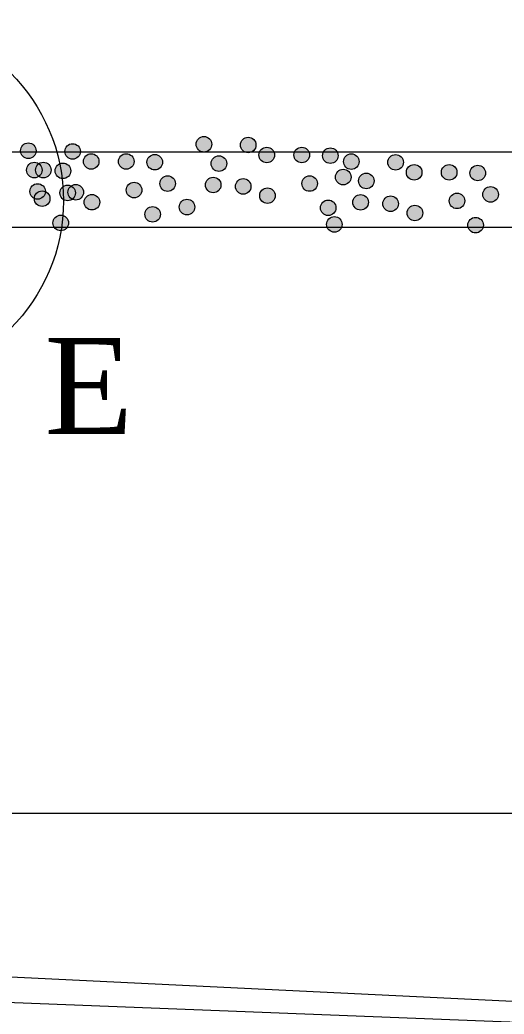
# Model space of a CAD drawing. Header units: centimetres. Extents: x 405464 to 563355, y 50011 to 66875.
# Drawn here: x 554899.6 to 554974.8, y 51393.8 to 51548.2 of the extents above; entities that cross this region are included whole.
import ezdxf

# ---------------------------------------------------------------- set-up
doc = ezdxf.new("R2010")
doc.units = ezdxf.units.CM
doc.layers.add('0-KRCN-SHT-DETAY-20', color=41, linetype='Continuous', lineweight=20)
doc.layers.add('0-KRCN-SHT-DETAY-ÇERÇEVE', color=71, linetype='Continuous', lineweight=40)
doc.styles.add('YAZI', font='times.ttf')

# ---------------------------------------------------------------- blocks, each defined once
blk = doc.blocks.new('G$C4C2874E9')
at = {"layer": '0-KRCN-SHT-DETAY-20'}
h = blk.add_hatch(color=256, dxfattribs=at)
edge = h.paths.add_edge_path()
edge.add_arc((140.469, -890.787), 0.605, 0, 360)
h = blk.add_hatch(color=256, dxfattribs=at)
edge = h.paths.add_edge_path()
edge.add_arc((143.909, -890.842), 0.605, 0, 360)
h = blk.add_hatch(color=256, dxfattribs=at)
edge = h.paths.add_edge_path()
edge.add_arc((154.108, -890.282), 0.605, 0, 360)
h = blk.add_hatch(color=256, dxfattribs=at)
edge = h.paths.add_edge_path()
edge.add_arc((157.549, -890.338), 0.605, 0, 360)
h = blk.add_hatch(color=256, dxfattribs=at)
edge = h.paths.add_edge_path()
edge.add_arc((145.352, -891.619), 0.605, 0, 360)
h = blk.add_hatch(color=256, dxfattribs=at)
edge = h.paths.add_edge_path()
edge.add_arc((148.072, -891.619), 0.605, 0, 360)
h = blk.add_hatch(color=256, dxfattribs=at)
edge = h.paths.add_edge_path()
edge.add_arc((158.992, -891.114), 0.605, 0, 360)
h = blk.add_hatch(color=256, dxfattribs=at)
edge = h.paths.add_edge_path()
edge.add_arc((161.711, -891.114), 0.605, 0, 360)
h = blk.add_hatch(color=256, dxfattribs=at)
edge = h.paths.add_edge_path()
edge.add_arc((163.931, -891.169), 0.605, 0, 360)
h = blk.add_hatch(color=256, dxfattribs=at)
edge = h.paths.add_edge_path()
edge.add_arc((165.559, -891.628), 0.605, 0, 360)
h = blk.add_hatch(color=256, dxfattribs=at)
edge = h.paths.add_edge_path()
edge.add_arc((140.932, -892.289), 0.605, 0, 360)
h = blk.add_hatch(color=256, dxfattribs=at)
edge = h.paths.add_edge_path()
edge.add_arc((141.634, -892.284), 0.605, 0, 360)
h = blk.add_hatch(color=256, dxfattribs=at)
edge = h.paths.add_edge_path()
edge.add_arc((143.152, -892.345), 0.605, 0, 360)
h = blk.add_hatch(color=256, dxfattribs=at)
edge = h.paths.add_edge_path()
edge.add_arc((150.291, -891.674), 0.605, 0, 360)
h = blk.add_hatch(color=256, dxfattribs=at)
edge = h.paths.add_edge_path()
edge.add_arc((155.274, -891.779), 0.605, 0, 360)
h = blk.add_hatch(color=256, dxfattribs=at)
edge = h.paths.add_edge_path()
edge.add_arc((168.999, -891.684), 0.605, 0, 360)
h = blk.add_hatch(color=256, dxfattribs=at)
edge = h.paths.add_edge_path()
edge.add_arc((164.93, -892.833), 0.605, 0, 360)
h = blk.add_hatch(color=256, dxfattribs=at)
edge = h.paths.add_edge_path()
edge.add_arc((166.724, -893.126), 0.605, 0, 360)
h = blk.add_hatch(color=256, dxfattribs=at)
edge = h.paths.add_edge_path()
edge.add_arc((170.442, -892.46), 0.605, 0, 360)
h = blk.add_hatch(color=256, dxfattribs=at)
edge = h.paths.add_edge_path()
edge.add_arc((173.162, -892.46), 0.605, 0, 360)
h = blk.add_hatch(color=256, dxfattribs=at)
edge = h.paths.add_edge_path()
edge.add_arc((175.381, -892.516), 0.605, 0, 360)
h = blk.add_hatch(color=256, dxfattribs=at)
edge = h.paths.add_edge_path()
edge.add_arc((141.19, -893.948), 0.605, 0, 360)
h = blk.add_hatch(color=256, dxfattribs=at)
edge = h.paths.add_edge_path()
edge.add_arc((148.682, -893.837), 0.605, 0, 360)
h = blk.add_hatch(color=256, dxfattribs=at)
edge = h.paths.add_edge_path()
edge.add_arc((151.29, -893.338), 0.605, 0, 360)
h = blk.add_hatch(color=256, dxfattribs=at)
edge = h.paths.add_edge_path()
edge.add_arc((154.83, -893.443), 0.605, 0, 360)
h = blk.add_hatch(color=256, dxfattribs=at)
edge = h.paths.add_edge_path()
edge.add_arc((157.16, -893.554), 0.605, 0, 360)
h = blk.add_hatch(color=256, dxfattribs=at)
edge = h.paths.add_edge_path()
edge.add_arc((162.322, -893.332), 0.605, 0, 360)
h = blk.add_hatch(color=256, dxfattribs=at)
edge = h.paths.add_edge_path()
edge.add_arc((141.542, -894.507), 0.605, 0, 360)
h = blk.add_hatch(color=256, dxfattribs=at)
edge = h.paths.add_edge_path()
edge.add_arc((143.521, -894.059), 0.605, 0, 360)
h = blk.add_hatch(color=256, dxfattribs=at)
edge = h.paths.add_edge_path()
edge.add_arc((144.151, -894.008), 0.605, 0, 360)
h = blk.add_hatch(color=256, dxfattribs=at)
edge = h.paths.add_edge_path()
edge.add_arc((159.047, -894.275), 0.605, 0, 360)
h = blk.add_hatch(color=256, dxfattribs=at)
edge = h.paths.add_edge_path()
edge.add_arc((173.772, -894.678), 0.605, 0, 360)
h = blk.add_hatch(color=256, dxfattribs=at)
edge = h.paths.add_edge_path()
edge.add_arc((176.38, -894.179), 0.605, 0, 360)
h = blk.add_hatch(color=256, dxfattribs=at)
edge = h.paths.add_edge_path()
edge.add_arc((145.408, -894.78), 0.605, 0, 360)
h = blk.add_hatch(color=256, dxfattribs=at)
edge = h.paths.add_edge_path()
edge.add_arc((152.793, -895.158), 0.605, 0, 360)
h = blk.add_hatch(color=256, dxfattribs=at)
edge = h.paths.add_edge_path()
edge.add_arc((163.764, -895.217), 0.605, 0, 360)
h = blk.add_hatch(color=256, dxfattribs=at)
edge = h.paths.add_edge_path()
edge.add_arc((166.28, -894.789), 0.605, 0, 360)
h = blk.add_hatch(color=256, dxfattribs=at)
edge = h.paths.add_edge_path()
edge.add_arc((168.611, -894.9), 0.605, 0, 360)
h = blk.add_hatch(color=256, dxfattribs=at)
edge = h.paths.add_edge_path()
edge.add_arc((150.125, -895.722), 0.605, 0, 360)
h = blk.add_hatch(color=256, dxfattribs=at)
edge = h.paths.add_edge_path()
edge.add_arc((170.498, -895.621), 0.605, 0, 360)
h = blk.add_hatch(color=256, dxfattribs=at)
edge = h.paths.add_edge_path()
edge.add_arc((142.985, -896.393), 0.605, 0, 360)
h = blk.add_hatch(color=256, dxfattribs=at)
edge = h.paths.add_edge_path()
edge.add_arc((164.243, -896.504), 0.605, 0, 360)
h = blk.add_hatch(color=256, dxfattribs=at)
edge = h.paths.add_edge_path()
edge.add_arc((175.215, -896.564), 0.605, 0, 360)
for p, q in [((129.062, -890.868, 108.464), (272.274, -890.868, 108.464)), ((129.062, -896.733, 108.464), (272.274, -896.733, 108.464)), ((266.618, -942.268, 108.464), (138.479, -942.268, 108.464)), ((138.559, -954.905, 108.464), (198.524, -957.838, 108.464)), ((132.585, -956.667, 108.464), (202.692, -959.414, 108.464))]:
    blk.add_line(p, q, dxfattribs=at)
for centre, radius in [((129.155, -894.667, 108.464), 14.043), ((140.469, -890.787, 108.464), 0.605), ((143.909, -890.842, 108.464), 0.605), ((154.108, -890.282, 108.464), 0.605), ((157.549, -890.338, 108.464), 0.605), ((145.352, -891.619, 108.464), 0.605), ((148.072, -891.619, 108.464), 0.605), ((158.992, -891.114, 108.464), 0.605), ((161.711, -891.114, 108.464), 0.605), ((163.931, -891.169, 108.464), 0.605), ((165.559, -891.628, 108.464), 0.605), ((140.932, -892.289, 108.464), 0.605), ((141.634, -892.284, 108.464), 0.605), ((143.152, -892.345, 108.464), 0.605), ((150.291, -891.674, 108.464), 0.605), ((155.274, -891.779, 108.464), 0.605), ((168.999, -891.684, 108.464), 0.605), ((164.93, -892.833, 108.464), 0.605), ((166.724, -893.126, 108.464), 0.605), ((170.442, -892.46, 108.464), 0.605), ((173.162, -892.46, 108.464), 0.605), ((175.381, -892.516, 108.464), 0.605), ((141.19, -893.948, 108.464), 0.605), ((148.682, -893.837, 108.464), 0.605), ((151.29, -893.338, 108.464), 0.605), ((154.83, -893.443, 108.464), 0.605), ((157.16, -893.554, 108.464), 0.605), ((162.322, -893.332, 108.464), 0.605), ((141.542, -894.507, 108.464), 0.605), ((143.521, -894.059, 108.464), 0.605), ((144.151, -894.008, 108.464), 0.605), ((159.047, -894.275, 108.464), 0.605), ((173.772, -894.678, 108.464), 0.605), ((176.38, -894.179, 108.464), 0.605), ((145.408, -894.78, 108.464), 0.605), ((152.793, -895.158, 108.464), 0.605), ((163.764, -895.217, 108.464), 0.605), ((166.28, -894.789, 108.464), 0.605), ((168.611, -894.9, 108.464), 0.605), ((150.125, -895.722, 108.464), 0.605), ((170.498, -895.621, 108.464), 0.605), ((142.985, -896.393, 108.464), 0.605), ((164.243, -896.504, 108.464), 0.605), ((175.215, -896.564, 108.464), 0.605)]:
    blk.add_circle(centre, radius, dxfattribs=at)
at = {"layer": '0-KRCN-SHT-DETAY-20', "style": 'YAZI'}
blk.add_text('E', height=7.459, dxfattribs=at).set_placement((141.726, -912.783, 108.464))
blk = doc.blocks.new('*U218')
at = {"layer": '0-KRCN-SHT-DETAY-ÇERÇEVE', "xscale": 2, "yscale": 2, "zscale": 2}
blk.add_blockref('G$C4C2874E9', (0, 0), dxfattribs=at)

msp = doc.modelspace()

# ---------------------------------------------------------------- block references
at = {"layer": '0-KRCN-SHT-DETAY-ÇERÇEVE'}
msp.add_blockref('*U218', (554619.96, 53309.44), dxfattribs=at)

doc.saveas('drawing.dxf')
